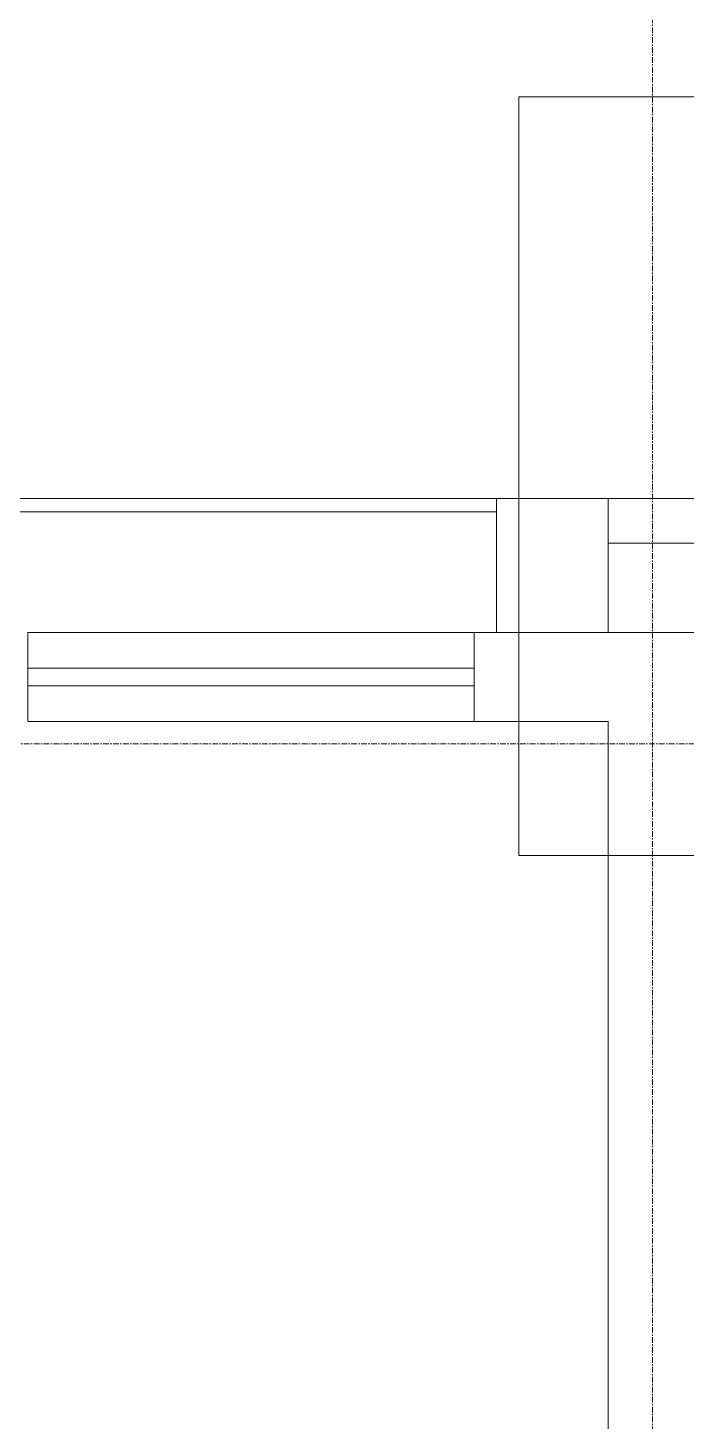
# Model space of a CAD drawing. Header units: millimetres. Extents: x 147592 to 201688, y -27981 to 8299.
# Drawn here: x 163900 to 165375, y -1518 to 1605 of the extents above; entities that cross this region are included whole.
import ezdxf

# ---------------------------------------------------------------- set-up
doc = ezdxf.new("R2010")
doc.units = ezdxf.units.MM
doc.linetypes.add('轴网线', pattern=[22.24, 12.7, -3.18, 3.18, -3.18])
for name, color, linetype, lineweight in [('A-DETL-____-OTLN', 7, 'Continuous', 5), ('A-GLAZ-CWMG-MCUT', 7, 'Continuous', 13), ('A-GLAZ-CWMG-OTLN', 7, 'Continuous', 5), ('A-WALL-____-MCUT', 7, 'Continuous', 13), ('A-WALL-____-OTLN', 7, 'Continuous', 13), ('S-COLS-____-MCUT', 7, 'Continuous', 5), ('S-GRID-____-OTLN', 7, 'Continuous', 5)]:
    doc.layers.add(name, color=color, linetype=linetype, lineweight=lineweight)
doc.layers.add('A-FLOR-____-OTLN', color=7, linetype='Continuous', lineweight=13, true_color=0x007f00)
doc.layers.add('A-GLAZ-____-OTLN', color=7, linetype='Continuous', lineweight=13, true_color=0x00007f)

# ---------------------------------------------------------------- blocks, each defined once
blk = doc.blocks.new('左右推拉窗 - C1015-1399711-二层给排水_消防平面图')
at = {"layer": 'A-GLAZ-____-OTLN', "color": 251, "lineweight": 5, "true_color": 0x515151}
for p, q in [((-490.5, -166.9), (-490.5, 33.1)), ((-490.5, 33.1), (509.5, 33.1)), ((509.5, 33.1), (509.5, -166.9)), ((-490.5, -46.9), (509.5, -46.9)), ((509.5, -86.9), (-490.5, -86.9)), ((509.5, -166.9), (-490.5, -166.9))]:
    blk.add_line(p, q, dxfattribs=at)
blk = doc.blocks.new('矩形竖梃 - 50_300mm 长方形-V202-二层给排水_消防平面图')
at = {"layer": 'A-GLAZ-CWMG-MCUT', "color": 251, "lineweight": 5, "true_color": 0x515151}
for p, q in [((0, 0), (-50, 0)), ((-50, 0), (-50, -300)), ((0, -300), (0, 0)), ((-50, -300), (0, -300))]:
    blk.add_line(p, q, dxfattribs=at)
blk = doc.blocks.new('矩形竖梃 - 30mm 正方形-1917557-二层给排水_消防平面图')
at = {"layer": 'A-GLAZ-CWMG-OTLN', "color": 251, "true_color": 0x515151}
for p, q in [((163850, 520), (163850, 550)), ((163850, 550), (164950, 550)), ((164950, 550), (164950, 520)), ((164950, 520), (163850, 520))]:
    blk.add_line(p, q, dxfattribs=at)
blk = doc.blocks.new('YXQH_AR_B9-20_rvt-1-二层给排水_消防平面图')
at = {"layer": 'A-DETL-____-OTLN', "color": 173, "true_color": 0x5151ff}
for p, q in [((165000, 550), (165000, 1450)), ((165000, 1450), (177900, 1450))]:
    blk.add_line(p, q, dxfattribs=at)
at = {"layer": 'A-FLOR-____-OTLN', "color": 8, "lineweight": 5, "true_color": 0x7f7f7f}
blk.add_line((165000, 50), (164900, 50), dxfattribs=at)
at = {"layer": 'A-WALL-____-MCUT', "color": 251, "lineweight": 5, "true_color": 0x515151}
for p, q in [((165000, 550), (165000, 250)), ((165200, 550), (165000, 550)), ((165600, 550), (165200, 550)), ((165200, 550), (165200, 450)), ((165200, 250), (165200, 450)), ((165200, 450), (165600, 450)), ((165000, 250), (164900, 250)), ((165600, 250), (165200, 250)), ((164900, 50), (165000, 50)), ((165000, 50), (165200, 50)), ((165200, 50), (165200, -4550))]:
    blk.add_line(p, q, dxfattribs=at)
at = {"layer": 'A-WALL-____-OTLN', "color": 251, "lineweight": 5, "true_color": 0x515151}
blk.add_line((165200, -250), (165200, -4550), dxfattribs=at)
at = {"layer": 'S-GRID-____-OTLN', "color": 173, "linetype": '轴网线', "true_color": 0x5151ff}
for p, q in [((165300, 7499.5), (165300, -27181.2)), ((199020.5, 0), (148525.8, 0))]:
    blk.add_line(p, q, dxfattribs=at)
at = {"color": 251, "lineweight": 5, "true_color": 0x515151}
for name, p in [('矩形竖梃 - 30mm 正方形-1917557-二层给排水_消防平面图', (0, 0)), ('矩形竖梃 - 50_300mm 长方形-V202-二层给排水_消防平面图', (165000, 550)), ('左右推拉窗 - C1015-1399711-二层给排水_消防平面图', (164390.5, 216.9))]:
    blk.add_blockref(name, p, dxfattribs=at)
blk = doc.blocks.new('YXQH_ST_B9-20_rvt-1-二层给排水_消防平面图')
at = {"layer": 'A-FLOR-____-OTLN', "color": 95, "lineweight": 18, "true_color": 0x51a751}
for p, q in [((165800, 550), (165000, 550)), ((165000, 550), (165000, 250)), ((164950, 250), (164900, 250)), ((165000, 250), (164950, 250))]:
    blk.add_line(p, q, dxfattribs=at)
at = {"layer": 'S-COLS-____-MCUT', "color": 251, "lineweight": 18, "true_color": 0x515151}
for p, q in [((165200, 250), (165000, 250)), ((165000, 250), (165000, 50)), ((165500, 250), (165200, 250)), ((165000, 50), (165000, -250)), ((165000, -250), (165200, -250)), ((165200, -250), (165400, -250))]:
    blk.add_line(p, q, dxfattribs=at)

msp = doc.modelspace()

# ---------------------------------------------------------------- block references
at = {"lineweight": 5}
for name in ['YXQH_AR_B9-20_rvt-1-二层给排水_消防平面图', 'YXQH_ST_B9-20_rvt-1-二层给排水_消防平面图']:
    msp.add_blockref(name, (0, 0), dxfattribs=at)

doc.saveas('drawing.dxf')
